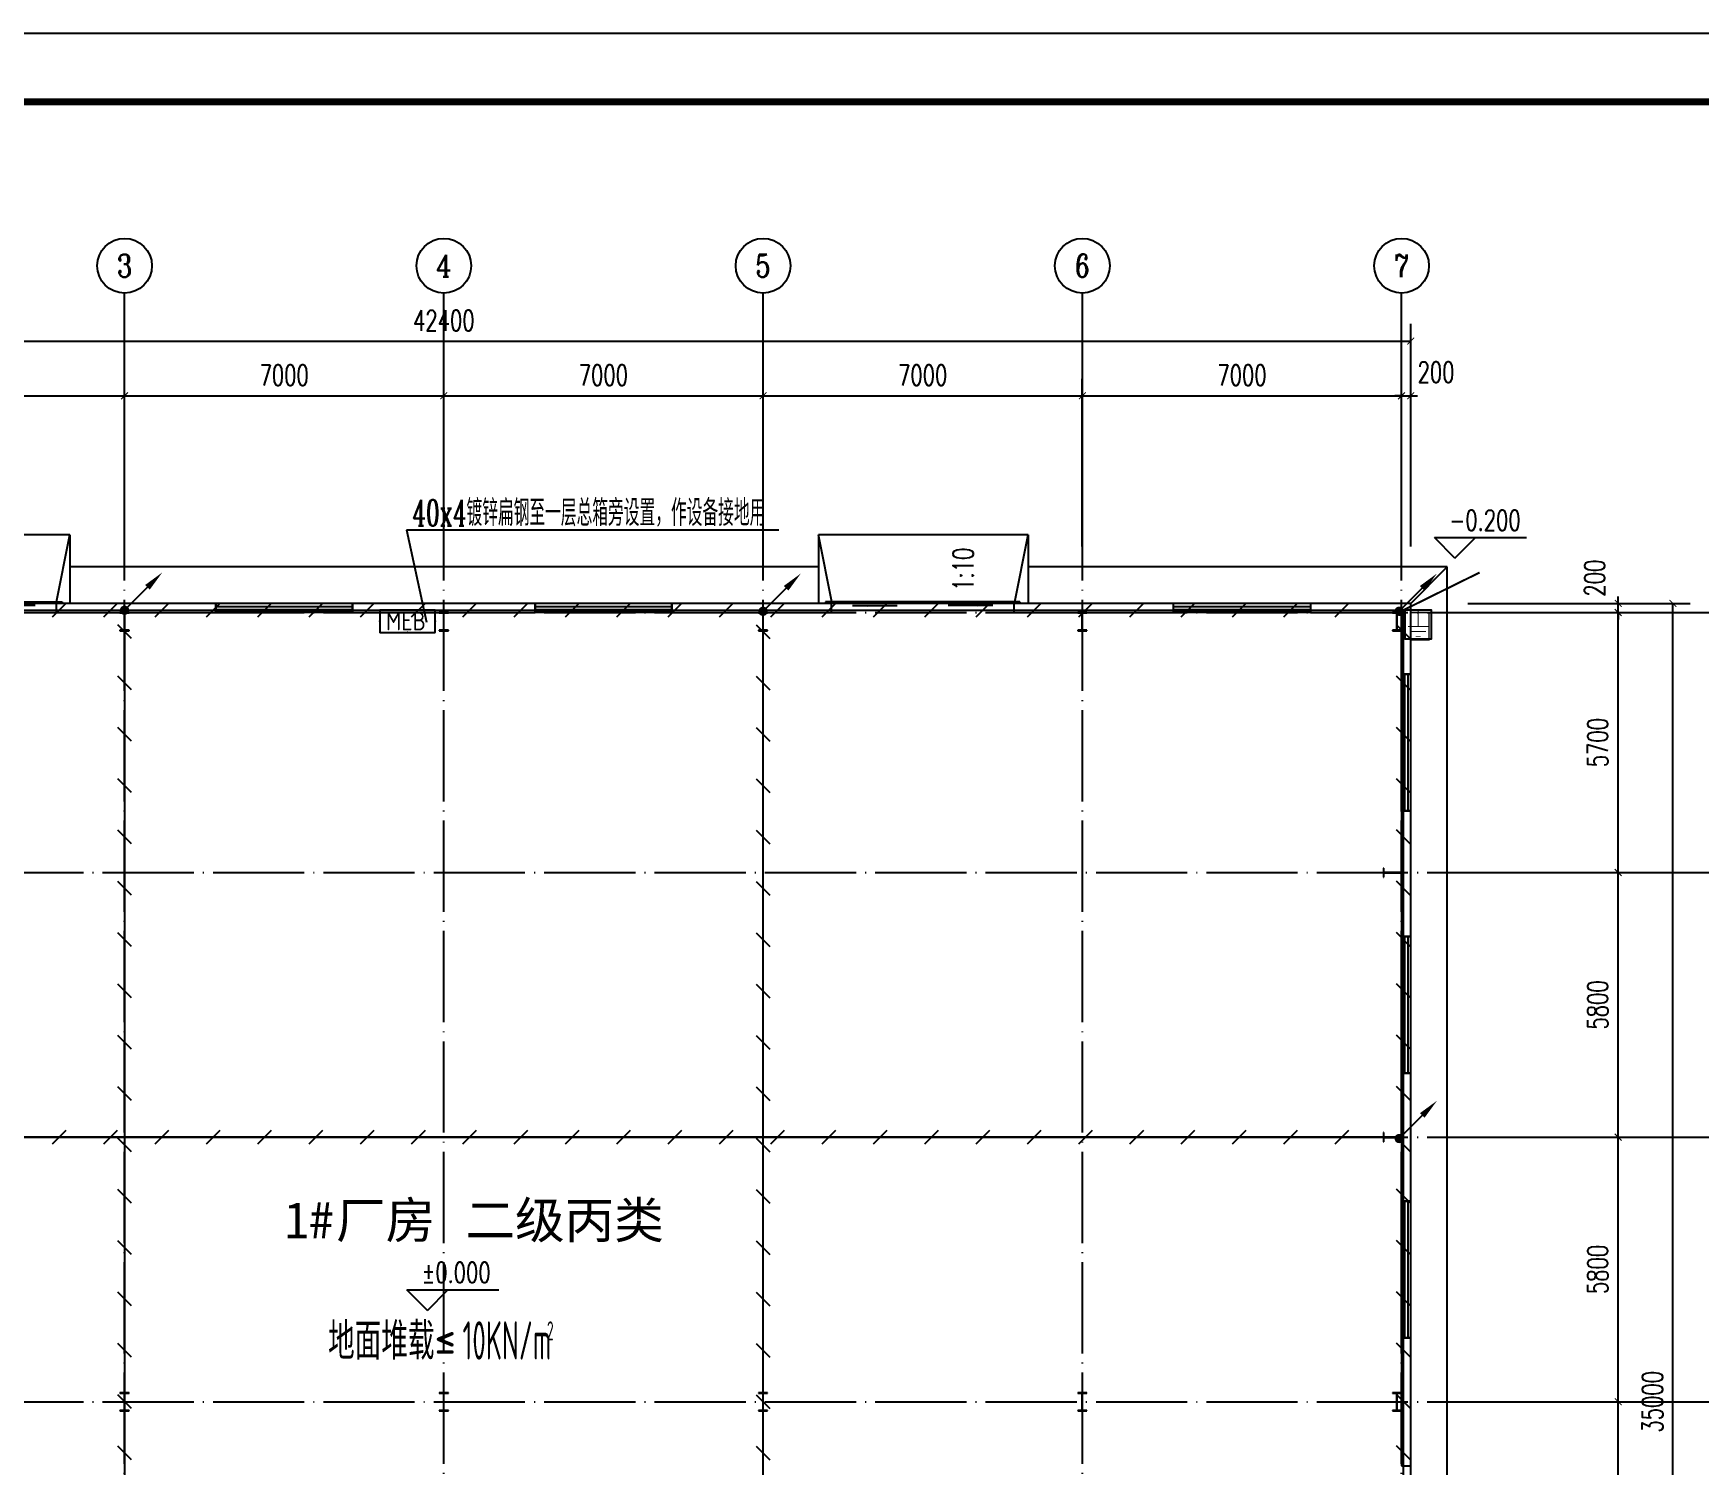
# Model space of a CAD drawing. Extents: x 33088 to 140010, y 13737 to 369010.
# Drawn here: x 67274 to 103810, y 113235 to 144629 of the extents above; entities that cross this region are included whole.
import ezdxf
from ezdxf.enums import TextEntityAlignment as Align

# ---------------------------------------------------------------- set-up
doc = ezdxf.new("R2010")
doc.units = 0
doc.header["$LTSCALE"] = 1000
doc.header["$MEASUREMENT"] = 0
for name, pattern in [('CENTER2', [1.14, 0.75, -0.13, 0.13, -0.13]), ('CONTINOUS', [0]), ('DOTE', [2.42, 2, -0.2, 0.02, -0.2])]:
    doc.linetypes.add(name, pattern=pattern)
doc.layers.get('0').update_dxf_attribs({"linetype": 'CONTINUOUS'})
doc.layers.get('DEFPOINTS').update_dxf_attribs({"linetype": 'CONTINUOUS'})
for name, color, linetype in [('AXIS', 3, 'CONTINUOUS'), ('AXIS_TEXT', 7, 'CONTINUOUS'), ('COLUMN', 99, 'CONTINUOUS'), ('DIM_ELEV', 3, 'CONTINUOUS'), ('DIM_SYMB', 3, 'CONTINUOUS'), ('DOTE', 1, 'DOTE'), ('ELEMENT', 3, 'CONTINUOUS'), ('EQUIP-箱柜', 3, 'CONTINUOUS'), ('GROUND', 2, 'CONTINUOUS'), ('LWIRE', 4, 'CONTINUOUS'), ('PUB_TEXT', 7, 'CONTINUOUS'), ('PUB_TITLE', 4, 'CONTINUOUS'), ('SHTLN', 4, 'CONTINUOUS'), ('STAIR', 2, 'CONTINUOUS'), ('TEL_LEAD', 3, 'CONTINUOUS'), ('WALL', 9, 'CONTINUOUS'), ('WINDOW', 99, 'CONTINUOUS'), ('WIRE-接地', 4, 'CONTINUOUS'), ('WIRE-照明', 1, 'CONTINUOUS')]:
    doc.layers.add(name, color=color, linetype=linetype)
doc.styles.add('_TCH_AXIS', font='COMPLEX', dxfattribs={"bigfont": 'GBCBIG'})
doc.styles.add('_TCH_DIM', font='SIMPLEX', dxfattribs={"bigfont": 'GBCBIG'})
doc.styles.add('_TCH_DYN', font='')
doc.styles.add('COMPLEX', font='COMPLEX')
doc.styles.add('DIM_FONT', font='SIMPLEX', dxfattribs={"width": 0.7, "bigfont": 'GBCBIG'})
doc.styles.get("Standard").update_dxf_attribs({"font": 'gbenor.shx', "bigfont": 'gbcbig.shx'})
doc.styles.add('STY53', font='COMPLEX', dxfattribs={"width": 0.6, "bigfont": 'HZTXT'})
doc.styles.get('_TCH_DYN').set_extended_font_data('SimSun')
doc.dimstyles.new('DIMN150', dxfattribs={"dimscale": 1.5, "dimtxt": 300, "dimasz": 100, "dimexe": 250, "dimexo": 300, "dimgap": 150, "dimtad": 1, "dimdec": 0, "dimzin": 0, "dimtxsty": 'DIM_FONT', "dimblk": 'ARCHTICK', "dimcen": 0.09, "dimclrt": 7, "dimazin": 3, "dimtfac": 1, "dimtdec": 0, "dimtix": 1, "dimtmove": 0, "dimatfit": 3, "dimtolj": 1, "dimtzin": 0})

# ---------------------------------------------------------------- blocks, each defined once
blk = doc.blocks.new('_AXISO')
blk.add_circle((0, 0), 0.5)
at = {"layer": 'AXIS_TEXT', "style": 'COMPLEX', "width": 1.041667}
blk.add_attdef('A', text='', height=0.56, dxfattribs=at).set_placement((-0.25, -0.28), (0.25, -0.28), align=Align.FIT)
blk = doc.blocks.new('_ARCHTICK')
at = {"color": 0, "linetype": 'BYBLOCK', "const_width": 0.15}
blk.add_lwpolyline([(-0.5, -0.5), (0.5, 0.5)], dxfattribs=at)
blk = doc.blocks.new('*D56')
at = {"layer": 'AXIS', "color": 0}
for p, q in [((1861107, 92260), (1861107, 97135)), ((1903507, 92260), (1903507, 97135)), ((1861107, 96760), (1903507, 96760))]:
    blk.add_line(p, q, dxfattribs=at)
at = {"layer": 'DEFPOINTS', "color": 0}
for p in [(1903507, 96760), (1861107, 91810), (1903507, 91810)]:
    blk.add_point(p, dxfattribs=at)
at = {"layer": 'AXIS', "color": 0, "xscale": 150, "yscale": 150, "zscale": 150, "rotation": 180}
blk.add_blockref('_ARCHTICK', (1861107, 96760), dxfattribs=at)
at = {"layer": 'AXIS', "color": 0, "xscale": 150, "yscale": 150, "zscale": 150}
blk.add_blockref('_ARCHTICK', (1903507, 96760), dxfattribs=at)
at = {"layer": 'AXIS', "color": 7, "insert": (1882307, 97210), "char_height": 450, "attachment_point": 5, "style": 'DIM_FONT'}
blk.add_mtext('\\A1;42400', dxfattribs=at)
blk = doc.blocks.new('*D59')
at = {"layer": 'AXIS', "color": 0}
for p, q in [((1868307, 92260), (1868307, 95935)), ((1875307, 92260), (1875307, 95935)), ((1868307, 95560), (1875307, 95560))]:
    blk.add_line(p, q, dxfattribs=at)
at = {"layer": 'DEFPOINTS', "color": 0}
for p in [(1875307, 95560), (1868307, 91810), (1875307, 91810)]:
    blk.add_point(p, dxfattribs=at)
at = {"layer": 'AXIS', "color": 0, "xscale": 150, "yscale": 150, "zscale": 150, "rotation": 180}
blk.add_blockref('_ARCHTICK', (1868307, 95560), dxfattribs=at)
at = {"layer": 'AXIS', "color": 0, "xscale": 150, "yscale": 150, "zscale": 150}
blk.add_blockref('_ARCHTICK', (1875307, 95560), dxfattribs=at)
at = {"layer": 'AXIS', "color": 7, "insert": (1871807, 96010), "char_height": 450, "attachment_point": 5, "style": 'DIM_FONT'}
blk.add_mtext('\\A1;7000', dxfattribs=at)
blk = doc.blocks.new('*D60')
at = {"layer": 'AXIS', "color": 0}
for p, q in [((1875307, 92260), (1875307, 95935)), ((1882307, 92260), (1882307, 95935)), ((1875307, 95560), (1882307, 95560))]:
    blk.add_line(p, q, dxfattribs=at)
at = {"layer": 'DEFPOINTS', "color": 0}
for p in [(1882307, 95560), (1875307, 91810), (1882307, 91810)]:
    blk.add_point(p, dxfattribs=at)
at = {"layer": 'AXIS', "color": 0, "xscale": 150, "yscale": 150, "zscale": 150, "rotation": 180}
blk.add_blockref('_ARCHTICK', (1875307, 95560), dxfattribs=at)
at = {"layer": 'AXIS', "color": 0, "xscale": 150, "yscale": 150, "zscale": 150}
blk.add_blockref('_ARCHTICK', (1882307, 95560), dxfattribs=at)
at = {"layer": 'AXIS', "color": 7, "insert": (1878807, 96010), "char_height": 450, "attachment_point": 5, "style": 'DIM_FONT'}
blk.add_mtext('\\A1;7000', dxfattribs=at)
blk = doc.blocks.new('*D61')
at = {"layer": 'AXIS', "color": 0}
for p, q in [((1882307, 92260), (1882307, 95935)), ((1889307, 92260), (1889307, 95935)), ((1882307, 95560), (1889307, 95560))]:
    blk.add_line(p, q, dxfattribs=at)
at = {"layer": 'DEFPOINTS', "color": 0}
for p in [(1889307, 95560), (1882307, 91810), (1889307, 91810)]:
    blk.add_point(p, dxfattribs=at)
at = {"layer": 'AXIS', "color": 0, "xscale": 150, "yscale": 150, "zscale": 150, "rotation": 180}
blk.add_blockref('_ARCHTICK', (1882307, 95560), dxfattribs=at)
at = {"layer": 'AXIS', "color": 0, "xscale": 150, "yscale": 150, "zscale": 150}
blk.add_blockref('_ARCHTICK', (1889307, 95560), dxfattribs=at)
at = {"layer": 'AXIS', "color": 7, "insert": (1885807, 96010), "char_height": 450, "attachment_point": 5, "style": 'DIM_FONT'}
blk.add_mtext('\\A1;7000', dxfattribs=at)
blk = doc.blocks.new('*D62')
at = {"layer": 'AXIS', "color": 0}
for p, q in [((1889307, 92260), (1889307, 95935)), ((1896307, 92260), (1896307, 95935)), ((1889307, 95560), (1896307, 95560))]:
    blk.add_line(p, q, dxfattribs=at)
at = {"layer": 'DEFPOINTS', "color": 0}
for p in [(1896307, 95560), (1889307, 91810), (1896307, 91810)]:
    blk.add_point(p, dxfattribs=at)
at = {"layer": 'AXIS', "color": 0, "xscale": 150, "yscale": 150, "zscale": 150, "rotation": 180}
blk.add_blockref('_ARCHTICK', (1889307, 95560), dxfattribs=at)
at = {"layer": 'AXIS', "color": 0, "xscale": 150, "yscale": 150, "zscale": 150}
blk.add_blockref('_ARCHTICK', (1896307, 95560), dxfattribs=at)
at = {"layer": 'AXIS', "color": 7, "insert": (1892807, 96010), "char_height": 450, "attachment_point": 5, "style": 'DIM_FONT'}
blk.add_mtext('\\A1;7000', dxfattribs=at)
blk = doc.blocks.new('*D63')
at = {"layer": 'AXIS', "color": 0}
for p, q in [((1896307, 92260), (1896307, 95935)), ((1903307, 92260), (1903307, 95935)), ((1896307, 95560), (1903307, 95560))]:
    blk.add_line(p, q, dxfattribs=at)
at = {"layer": 'DEFPOINTS', "color": 0}
for p in [(1903307, 95560), (1896307, 91810), (1903307, 91810)]:
    blk.add_point(p, dxfattribs=at)
at = {"layer": 'AXIS', "color": 0, "xscale": 150, "yscale": 150, "zscale": 150, "rotation": 180}
blk.add_blockref('_ARCHTICK', (1896307, 95560), dxfattribs=at)
at = {"layer": 'AXIS', "color": 0, "xscale": 150, "yscale": 150, "zscale": 150}
blk.add_blockref('_ARCHTICK', (1903307, 95560), dxfattribs=at)
at = {"layer": 'AXIS', "color": 7, "insert": (1899807, 96010), "char_height": 450, "attachment_point": 5, "style": 'DIM_FONT'}
blk.add_mtext('\\A1;7000', dxfattribs=at)
blk = doc.blocks.new('*D64')
at = {"layer": 'AXIS', "color": 0}
for p, q in [((1903307, 92260), (1903307, 95935)), ((1903507, 92260), (1903507, 95935)), ((1903307, 95560), (1903157, 95560)), ((1903307, 95560), (1903507, 95560)), ((1903507, 95560), (1903657, 95560))]:
    blk.add_line(p, q, dxfattribs=at)
at = {"layer": 'DEFPOINTS', "color": 0}
for p in [(1903507, 95560), (1903307, 91810), (1903507, 91810)]:
    blk.add_point(p, dxfattribs=at)
at = {"layer": 'AXIS', "color": 0, "xscale": 150, "yscale": 150, "zscale": 150}
blk.add_blockref('_ARCHTICK', (1903307, 95560), dxfattribs=at)
at = {"layer": 'AXIS', "color": 0, "xscale": 150, "yscale": 150, "zscale": 150, "rotation": 180}
blk.add_blockref('_ARCHTICK', (1903507, 95560), dxfattribs=at)
at = {"layer": 'AXIS', "color": 7, "insert": (1904062, 96077), "char_height": 450, "attachment_point": 5, "style": 'DIM_FONT'}
blk.add_mtext('\\A1;200', dxfattribs=at)
blk = doc.blocks.new('*D65')
at = {"layer": 'AXIS', "color": 0}
for p, q in [((1904757, 91010), (1909632, 91010)), ((1909257, 56010), (1909257, 91010)), ((1904757, 56010), (1909632, 56010))]:
    blk.add_line(p, q, dxfattribs=at)
at = {"layer": 'DEFPOINTS', "color": 0}
for p in [(1904307, 91010), (1909257, 91010), (1904307, 56010)]:
    blk.add_point(p, dxfattribs=at)
at = {"layer": 'AXIS', "color": 0, "xscale": 150, "yscale": 150, "zscale": 150}
for p, rotation in [((1909257, 91010), 90), ((1909257, 56010), 270)]:
    blk.add_blockref('_ARCHTICK', p, dxfattribs=dict(at, rotation=rotation))
at = {"layer": 'AXIS', "color": 7, "insert": (1908807, 73510), "char_height": 450, "attachment_point": 5, "rotation": 90, "style": 'DIM_FONT'}
blk.add_mtext('\\A1;35000', dxfattribs=at)
blk = doc.blocks.new('*D69')
at = {"layer": 'AXIS', "color": 0}
for p, q in [((1904757, 73510), (1908432, 73510)), ((1908057, 67710), (1908057, 73510)), ((1904757, 67710), (1908432, 67710))]:
    blk.add_line(p, q, dxfattribs=at)
at = {"layer": 'DEFPOINTS', "color": 0}
for p in [(1904307, 73510), (1908057, 73510), (1904307, 67710)]:
    blk.add_point(p, dxfattribs=at)
at = {"layer": 'AXIS', "color": 0, "xscale": 150, "yscale": 150, "zscale": 150}
for p, rotation in [((1908057, 73510), 90), ((1908057, 67710), 270)]:
    blk.add_blockref('_ARCHTICK', p, dxfattribs=dict(at, rotation=rotation))
at = {"layer": 'AXIS', "color": 7, "insert": (1907607, 70610), "char_height": 450, "attachment_point": 5, "rotation": 90, "style": 'DIM_FONT'}
blk.add_mtext('\\A1;5800', dxfattribs=at)
blk = doc.blocks.new('*D70')
at = {"layer": 'AXIS', "color": 0}
for p, q in [((1904757, 79310), (1908432, 79310)), ((1908057, 73510), (1908057, 79310)), ((1904757, 73510), (1908432, 73510))]:
    blk.add_line(p, q, dxfattribs=at)
at = {"layer": 'DEFPOINTS', "color": 0}
for p in [(1904307, 79310), (1908057, 79310), (1904307, 73510)]:
    blk.add_point(p, dxfattribs=at)
at = {"layer": 'AXIS', "color": 0, "xscale": 150, "yscale": 150, "zscale": 150}
for p, rotation in [((1908057, 79310), 90), ((1908057, 73510), 270)]:
    blk.add_blockref('_ARCHTICK', p, dxfattribs=dict(at, rotation=rotation))
at = {"layer": 'AXIS', "color": 7, "insert": (1907607, 76410), "char_height": 450, "attachment_point": 5, "rotation": 90, "style": 'DIM_FONT'}
blk.add_mtext('\\A1;5800', dxfattribs=at)
blk = doc.blocks.new('*D71')
at = {"layer": 'AXIS', "color": 0}
for p, q in [((1904757, 85110), (1908432, 85110)), ((1908057, 79310), (1908057, 85110)), ((1904757, 79310), (1908432, 79310))]:
    blk.add_line(p, q, dxfattribs=at)
at = {"layer": 'DEFPOINTS', "color": 0}
for p in [(1904307, 85110), (1908057, 85110), (1904307, 79310)]:
    blk.add_point(p, dxfattribs=at)
at = {"layer": 'AXIS', "color": 0, "xscale": 150, "yscale": 150, "zscale": 150}
for p, rotation in [((1908057, 85110), 90), ((1908057, 79310), 270)]:
    blk.add_blockref('_ARCHTICK', p, dxfattribs=dict(at, rotation=rotation))
at = {"layer": 'AXIS', "color": 7, "insert": (1907607, 82210), "char_height": 450, "attachment_point": 5, "rotation": 90, "style": 'DIM_FONT'}
blk.add_mtext('\\A1;5800', dxfattribs=at)
blk = doc.blocks.new('*D72')
at = {"layer": 'AXIS', "color": 0}
for p, q in [((1904757, 90810), (1908432, 90810)), ((1908057, 85110), (1908057, 90810)), ((1904757, 85110), (1908432, 85110))]:
    blk.add_line(p, q, dxfattribs=at)
at = {"layer": 'DEFPOINTS', "color": 0}
for p in [(1904307, 90810), (1908057, 90810), (1904307, 85110)]:
    blk.add_point(p, dxfattribs=at)
at = {"layer": 'AXIS', "color": 0, "xscale": 150, "yscale": 150, "zscale": 150}
for p, rotation in [((1908057, 90810), 90), ((1908057, 85110), 270)]:
    blk.add_blockref('_ARCHTICK', p, dxfattribs=dict(at, rotation=rotation))
at = {"layer": 'AXIS', "color": 7, "insert": (1907607, 87960), "char_height": 450, "attachment_point": 5, "rotation": 90, "style": 'DIM_FONT'}
blk.add_mtext('\\A1;5700', dxfattribs=at)
blk = doc.blocks.new('*D73')
at = {"layer": 'AXIS', "color": 0}
for p, q in [((1904757, 91010), (1908432, 91010)), ((1908057, 91010), (1908057, 91160)), ((1908057, 90810), (1908057, 91010)), ((1904757, 90810), (1908432, 90810)), ((1908057, 90810), (1908057, 90660))]:
    blk.add_line(p, q, dxfattribs=at)
at = {"layer": 'DEFPOINTS', "color": 0}
for p in [(1904307, 91010), (1908057, 91010), (1904307, 90810)]:
    blk.add_point(p, dxfattribs=at)
at = {"layer": 'AXIS', "color": 0, "xscale": 150, "yscale": 150, "zscale": 150}
for p, rotation in [((1908057, 91010), 270), ((1908057, 90810), 90)]:
    blk.add_blockref('_ARCHTICK', p, dxfattribs=dict(at, rotation=rotation))
at = {"layer": 'AXIS', "color": 7, "insert": (1907540, 91565), "char_height": 450, "attachment_point": 5, "rotation": 90, "style": 'DIM_FONT'}
blk.add_mtext('\\A1;200', dxfattribs=at)
blk = doc.blocks.new('$WINLIB2D$00000001')
for p, q in [((-0.5, 0.5), (0.5, 0.5)), ((-0.5, 0.5), (-0.5, -0.5)), ((0.5, -0.5), (0.5, 0.5)), ((0.5, 0.167), (-0.5, 0.167)), ((0.5, -0.167), (-0.5, -0.167)), ((-0.5, -0.5), (0.5, -0.5))]:
    blk.add_line(p, q)
blk = doc.blocks.new('$DORLIB2D$00000130')
at = {"color": 0, "linetype": 'CONTINUOUS'}
for p, q in [((-0.5333, 0.6601), (-0.5333, 0.5127)), ((0, 0.6601), (-0.5333, 0.6601)), ((0, 0.5127), (0, 0.6601)), ((0.5333, 0.6601), (0, 0.6601)), ((0.5333, 0.6601), (0.5333, 0.5127)), ((0, 0.5127), (-0.5333, 0.5127)), ((0.5333, 0.5127), (0, 0.5127)), ((-0.3853, 0.2694), (-0.1396, 0.2694)), ((-0.3853, 0.2694), (-0.2999, 0.2144)), ((-0.2999, 0.2144), (-0.2999, 0.2694)), ((0.3853, 0.2694), (0.1396, 0.2694)), ((0.2999, 0.2144), (0.2999, 0.2694)), ((0.3853, 0.2694), (0.2999, 0.2144))]:
    blk.add_line(p, q, dxfattribs=at)
blk = doc.blocks.new('$TELECSYS$00000008')
blk.add_line((0.4, 0.4), (-0.4, -0.4))
blk = doc.blocks.new('$ELEMENT$00000390')
at = {"const_width": 0.0233}
for points in [[(0, 0), (0, -0.375)], [(-0.25, -0.375), (0.25, -0.375)], [(-0.188, -0.5), (0.188, -0.5)], [(-0.062, -0.625), (0.062, -0.625)]]:
    blk.add_lwpolyline(points, dxfattribs=at)
at = {"flags": 9}
blk.add_attdef('S', (0, 0), '', height=0.00000667, dxfattribs=at)
blk = doc.blocks.new('S')
at = {"layer": 'WINDOW', "color": 3}
blk.add_lwpolyline([(-940, 1072), (0, 1072), (0, 0), (-940, 0)], close=True, dxfattribs=at)
at = {"layer": 'ELEMENT', "xscale": 1500, "yscale": 1500, "zscale": 1500}
blk.add_blockref('$ELEMENT$00000390', (-469, 1025), dxfattribs=at)
blk = doc.blocks.new('$TELECSYS$00000079')
for p, q in [((0.7, 0.7), (0, 0)), ((0.104, 0.104), (0.104, 0.104)), ((-0.104, -0.104), (-0.104, -0.104))]:
    blk.add_line(p, q)
at = {"const_width": 0.142}
blk.add_lwpolyline([(-0.071, 0, 1), (0.071, 0, 1)], format="xyb", close=True, dxfattribs=at)
blk.add_solid([(0.63, 0.77), (0.77, 0.63), (1.15, 1.15)])
at = {"width": 0.8, "flags": 9}
blk.add_attdef('A', (0, 0), '', height=0.00002, dxfattribs=at)
blk = doc.blocks.new('$EQUIP$00002700')
for p, q in [((-0.75, 0.6), (-0.75, 0)), ((0.75, 0.6), (-0.75, 0.6)), ((0.75, 0), (0.75, 0.6)), ((-0.75, 0), (0.75, 0))]:
    blk.add_line(p, q)
at = {"const_width": 0.04}
blk.add_lwpolyline([(-0.75, 0.6), (-0.75, 0), (0.75, 0), (0.75, 0.6), (-0.75, 0.6), (-0.75, 0)], dxfattribs=at)
for p in [(0, 0.6), (-0.75, 0.3), (0, 0), (0.75, 0.3)]:
    blk.add_point(p)
at = {"color": 7}
blk.add_attdef('$TEXT$', text='', height=0.5, dxfattribs=at).set_placement((0, 0.3), align=Align.MIDDLE_CENTER)
blk = doc.blocks.new('QW1')
at = {"color": 8, "const_width": 30}
blk.add_lwpolyline([(1903507.3, 90209.9), (1903907.3, 90209.9), (1903907.3, 90809.9), (1903507.3, 90809.9)], dxfattribs=at)
at = {"layer": 'AXIS', "color": 8}
for p, q in [((1875307.3, 91809.9), (1875307.3, 97809.9)), ((1882307.3, 91809.9), (1882307.3, 97809.9)), ((1889307.3, 91809.9), (1889307.3, 97809.9)), ((1896307.3, 91809.9), (1896307.3, 97809.9)), ((1903307.3, 91809.9), (1903307.3, 97809.9)), ((1904307.3, 90809.9), (1910307.3, 90809.9)), ((1904307.3, 85109.9), (1910307.3, 85109.9)), ((1904307.3, 79309.9), (1910307.3, 79309.9)), ((1904307.3, 73509.9), (1910307.3, 73509.9))]:
    blk.add_line(p, q, dxfattribs=at)
at = {"layer": 'COLUMN', "color": 8}
for p, q in [((1875407.3, 90809.9), (1875207.3, 90809.9)), ((1875207.3, 90809.9), (1875207.3, 90799.9)), ((1875207.3, 90799.9), (1875295.1, 90799.9)), ((1875295.1, 90799.9), (1875300.1, 90794.9)), ((1875300.1, 90794.9), (1875300.1, 90424.9)), ((1875306.1, 90794.9), (1875311.1, 90799.9)), ((1875306.1, 90424.9), (1875306.1, 90794.9)), ((1875311.1, 90799.9), (1875407.3, 90799.9)), ((1875407.3, 90799.9), (1875407.3, 90809.9)), ((1882407.3, 90809.9), (1882207.3, 90809.9)), ((1882207.3, 90809.9), (1882207.3, 90799.9)), ((1882207.3, 90799.9), (1882295.1, 90799.9)), ((1882295.1, 90799.9), (1882300.1, 90794.9)), ((1882300.1, 90794.9), (1882300.1, 90424.9)), ((1882306.1, 90794.9), (1882311.1, 90799.9)), ((1882306.1, 90424.9), (1882306.1, 90794.9)), ((1882311.1, 90799.9), (1882407.3, 90799.9)), ((1882407.3, 90799.9), (1882407.3, 90809.9)), ((1889407.3, 90809.9), (1889207.3, 90809.9)), ((1889207.3, 90809.9), (1889207.3, 90799.9)), ((1889207.3, 90799.9), (1889295.1, 90799.9)), ((1889295.1, 90799.9), (1889300.1, 90794.9)), ((1889300.1, 90794.9), (1889300.1, 90424.9)), ((1889306.1, 90794.9), (1889311.1, 90799.9)), ((1889306.1, 90424.9), (1889306.1, 90794.9)), ((1889311.1, 90799.9), (1889407.3, 90799.9)), ((1889407.3, 90799.9), (1889407.3, 90809.9)), ((1896407.3, 90809.9), (1896207.3, 90809.9)), ((1896207.3, 90809.9), (1896207.3, 90799.9)), ((1896207.3, 90799.9), (1896295.1, 90799.9)), ((1896295.1, 90799.9), (1896300.1, 90794.9)), ((1896300.1, 90794.9), (1896300.1, 90424.9)), ((1896306.1, 90794.9), (1896311.1, 90799.9)), ((1896306.1, 90424.9), (1896306.1, 90794.9)), ((1896311.1, 90799.9), (1896407.3, 90799.9)), ((1896407.3, 90799.9), (1896407.3, 90809.9)), ((1903307.3, 90809.9), (1903107.3, 90809.9)), ((1903107.3, 90809.9), (1903107.3, 90799.9)), ((1903107.3, 90799.9), (1903195.1, 90799.9)), ((1903195.1, 90799.9), (1903200.1, 90794.9)), ((1903200.1, 90794.9), (1903200.1, 90424.9)), ((1903206.1, 90794.9), (1903211.1, 90799.9)), ((1903206.1, 90424.9), (1903206.1, 90794.9)), ((1903211.1, 90799.9), (1903307.3, 90799.9)), ((1903307.3, 90799.9), (1903307.3, 90809.9)), ((1875295.1, 90419.9), (1875207.3, 90419.9)), ((1875207.3, 90419.9), (1875207.3, 90409.9)), ((1875207.3, 90409.9), (1875407.3, 90409.9)), ((1875300.1, 90424.9), (1875295.1, 90419.9)), ((1875311.1, 90419.9), (1875306.1, 90424.9)), ((1875407.3, 90419.9), (1875311.1, 90419.9)), ((1875407.3, 90409.9), (1875407.3, 90419.9)), ((1882295.1, 90419.9), (1882207.3, 90419.9)), ((1882207.3, 90419.9), (1882207.3, 90409.9)), ((1882207.3, 90409.9), (1882407.3, 90409.9)), ((1882300.1, 90424.9), (1882295.1, 90419.9)), ((1882311.1, 90419.9), (1882306.1, 90424.9)), ((1882407.3, 90419.9), (1882311.1, 90419.9)), ((1882407.3, 90409.9), (1882407.3, 90419.9)), ((1889295.1, 90419.9), (1889207.3, 90419.9)), ((1889207.3, 90419.9), (1889207.3, 90409.9)), ((1889207.3, 90409.9), (1889407.3, 90409.9)), ((1889300.1, 90424.9), (1889295.1, 90419.9)), ((1889311.1, 90419.9), (1889306.1, 90424.9)), ((1889407.3, 90419.9), (1889311.1, 90419.9)), ((1889407.3, 90409.9), (1889407.3, 90419.9)), ((1896295.1, 90419.9), (1896207.3, 90419.9)), ((1896207.3, 90419.9), (1896207.3, 90409.9)), ((1896207.3, 90409.9), (1896407.3, 90409.9)), ((1896300.1, 90424.9), (1896295.1, 90419.9)), ((1896311.1, 90419.9), (1896306.1, 90424.9)), ((1896407.3, 90419.9), (1896311.1, 90419.9)), ((1896407.3, 90409.9), (1896407.3, 90419.9)), ((1903195.1, 90419.9), (1903107.3, 90419.9)), ((1903107.3, 90419.9), (1903107.3, 90409.9)), ((1903107.3, 90409.9), (1903307.3, 90409.9)), ((1903200.1, 90424.9), (1903195.1, 90419.9)), ((1903211.1, 90419.9), (1903206.1, 90424.9)), ((1903307.3, 90419.9), (1903211.1, 90419.9)), ((1903307.3, 90409.9), (1903307.3, 90419.9)), ((1902917.3, 85209.9), (1902907.3, 85209.9)), ((1902907.3, 85209.9), (1902907.3, 85009.9)), ((1902917.3, 85113.7), (1902917.3, 85209.9)), ((1903307.3, 85209.9), (1903297.3, 85209.9)), ((1903297.3, 85209.9), (1903297.3, 85113.7)), ((1903307.3, 85009.9), (1903307.3, 85209.9)), ((1902907.3, 85009.9), (1902917.3, 85009.9)), ((1902922.3, 85108.7), (1902917.3, 85113.7)), ((1902917.3, 85097.7), (1902922.3, 85102.7)), ((1902917.3, 85009.9), (1902917.3, 85097.7)), ((1903292.3, 85108.7), (1902922.3, 85108.7)), ((1902922.3, 85102.7), (1903292.3, 85102.7)), ((1903297.3, 85113.7), (1903292.3, 85108.7)), ((1903292.3, 85102.7), (1903297.3, 85097.7)), ((1903297.3, 85097.7), (1903297.3, 85009.9)), ((1903297.3, 85009.9), (1903307.3, 85009.9)), ((1902917.3, 79409.9), (1902907.3, 79409.9)), ((1902907.3, 79409.9), (1902907.3, 79209.9)), ((1902917.3, 79313.7), (1902917.3, 79409.9)), ((1902922.3, 79308.7), (1902917.3, 79313.7)), ((1902917.3, 79297.7), (1902922.3, 79302.7)), ((1902917.3, 79209.9), (1902917.3, 79297.7)), ((1903292.3, 79308.7), (1902922.3, 79308.7)), ((1902922.3, 79302.7), (1903292.3, 79302.7)), ((1903297.3, 79313.7), (1903292.3, 79308.7)), ((1903292.3, 79302.7), (1903297.3, 79297.7)), ((1903307.3, 79409.9), (1903297.3, 79409.9)), ((1903297.3, 79409.9), (1903297.3, 79313.7)), ((1903297.3, 79297.7), (1903297.3, 79209.9)), ((1903307.3, 79209.9), (1903307.3, 79409.9)), ((1902907.3, 79209.9), (1902917.3, 79209.9)), ((1903297.3, 79209.9), (1903307.3, 79209.9)), ((1875407.3, 73709.9), (1875207.3, 73709.9)), ((1875207.3, 73709.9), (1875207.3, 73699.9)), ((1875207.3, 73699.9), (1875295.1, 73699.9)), ((1875295.1, 73699.9), (1875300.1, 73694.9)), ((1875300.1, 73694.9), (1875300.1, 73324.9)), ((1875306.1, 73694.9), (1875311.1, 73699.9)), ((1875306.1, 73324.9), (1875306.1, 73694.9)), ((1875311.1, 73699.9), (1875407.3, 73699.9)), ((1875407.3, 73699.9), (1875407.3, 73709.9)), ((1882407.3, 73709.9), (1882207.3, 73709.9)), ((1882207.3, 73709.9), (1882207.3, 73699.9)), ((1882207.3, 73699.9), (1882295.1, 73699.9)), ((1882295.1, 73699.9), (1882300.1, 73694.9)), ((1882300.1, 73694.9), (1882300.1, 73324.9)), ((1882306.1, 73694.9), (1882311.1, 73699.9)), ((1882306.1, 73324.9), (1882306.1, 73694.9)), ((1882311.1, 73699.9), (1882407.3, 73699.9)), ((1882407.3, 73699.9), (1882407.3, 73709.9)), ((1889407.3, 73709.9), (1889207.3, 73709.9)), ((1889207.3, 73709.9), (1889207.3, 73699.9)), ((1889207.3, 73699.9), (1889295.1, 73699.9)), ((1889295.1, 73699.9), (1889300.1, 73694.9)), ((1889300.1, 73694.9), (1889300.1, 73324.9)), ((1889306.1, 73694.9), (1889311.1, 73699.9)), ((1889306.1, 73324.9), (1889306.1, 73694.9)), ((1889311.1, 73699.9), (1889407.3, 73699.9)), ((1889407.3, 73699.9), (1889407.3, 73709.9)), ((1896407.3, 73709.9), (1896207.3, 73709.9)), ((1896207.3, 73709.9), (1896207.3, 73699.9)), ((1896207.3, 73699.9), (1896295.1, 73699.9)), ((1896295.1, 73699.9), (1896300.1, 73694.9)), ((1896300.1, 73694.9), (1896300.1, 73324.9)), ((1896306.1, 73694.9), (1896311.1, 73699.9)), ((1896306.1, 73324.9), (1896306.1, 73694.9)), ((1896311.1, 73699.9), (1896407.3, 73699.9)), ((1896407.3, 73699.9), (1896407.3, 73709.9)), ((1903307.3, 73709.9), (1903107.3, 73709.9)), ((1903107.3, 73709.9), (1903107.3, 73699.9)), ((1903107.3, 73699.9), (1903195.1, 73699.9)), ((1903195.1, 73699.9), (1903200.1, 73694.9)), ((1903200.1, 73694.9), (1903200.1, 73324.9)), ((1903206.1, 73694.9), (1903211.1, 73699.9)), ((1903206.1, 73324.9), (1903206.1, 73694.9)), ((1903211.1, 73699.9), (1903307.3, 73699.9)), ((1903307.3, 73699.9), (1903307.3, 73709.9)), ((1875295.1, 73319.9), (1875207.3, 73319.9)), ((1875207.3, 73319.9), (1875207.3, 73309.9)), ((1875207.3, 73309.9), (1875407.3, 73309.9)), ((1875300.1, 73324.9), (1875295.1, 73319.9)), ((1875311.1, 73319.9), (1875306.1, 73324.9)), ((1875407.3, 73319.9), (1875311.1, 73319.9)), ((1875407.3, 73309.9), (1875407.3, 73319.9)), ((1882295.1, 73319.9), (1882207.3, 73319.9)), ((1882207.3, 73319.9), (1882207.3, 73309.9)), ((1882207.3, 73309.9), (1882407.3, 73309.9)), ((1882300.1, 73324.9), (1882295.1, 73319.9)), ((1882311.1, 73319.9), (1882306.1, 73324.9)), ((1882407.3, 73319.9), (1882311.1, 73319.9)), ((1882407.3, 73309.9), (1882407.3, 73319.9)), ((1889295.1, 73319.9), (1889207.3, 73319.9)), ((1889207.3, 73319.9), (1889207.3, 73309.9)), ((1889207.3, 73309.9), (1889407.3, 73309.9)), ((1889300.1, 73324.9), (1889295.1, 73319.9)), ((1889311.1, 73319.9), (1889306.1, 73324.9)), ((1889407.3, 73319.9), (1889311.1, 73319.9)), ((1889407.3, 73309.9), (1889407.3, 73319.9)), ((1896295.1, 73319.9), (1896207.3, 73319.9)), ((1896207.3, 73319.9), (1896207.3, 73309.9)), ((1896207.3, 73309.9), (1896407.3, 73309.9)), ((1896300.1, 73324.9), (1896295.1, 73319.9)), ((1896311.1, 73319.9), (1896306.1, 73324.9)), ((1896407.3, 73319.9), (1896311.1, 73319.9)), ((1896407.3, 73309.9), (1896407.3, 73319.9)), ((1903195.1, 73319.9), (1903107.3, 73319.9)), ((1903107.3, 73319.9), (1903107.3, 73309.9)), ((1903107.3, 73309.9), (1903307.3, 73309.9)), ((1903200.1, 73324.9), (1903195.1, 73319.9)), ((1903211.1, 73319.9), (1903206.1, 73324.9)), ((1903307.3, 73319.9), (1903211.1, 73319.9)), ((1903307.3, 73309.9), (1903307.3, 73319.9))]:
    blk.add_line(p, q, dxfattribs=at)
at = {"layer": 'DIM_ELEV', "color": 8}
for p, q in [((1904478.1, 92002.3), (1904028.1, 92452.3)), ((1904028.1, 92452.3), (1906047.8, 92452.3)), ((1904478.1, 92002.3), (1904928.1, 92452.3)), ((1881947.3, 75513.9), (1881497.3, 75963.9)), ((1881497.3, 75963.9), (1883517, 75963.9)), ((1881947.3, 75513.9), (1882397.3, 75963.9))]:
    blk.add_line(p, q, dxfattribs=at)
at = {"layer": 'DIM_SYMB', "color": 8}
blk.add_lwpolyline([(1894074.9, 91264.6, 0, 0, 0), (1894074.9, 91771.8, 120, 0, 0), (1894074.9, 92221.8, 0, 0, 0)], format="xyseb", dxfattribs=at)
at = {"layer": 'DOTE', "color": 8}
for p, q in [((1875307.3, 55209.9), (1875307.3, 91809.9)), ((1882307.3, 55209.9), (1882307.3, 91809.9)), ((1889307.3, 55209.9), (1889307.3, 91809.9)), ((1896307.3, 55209.9), (1896307.3, 91809.9)), ((1903307.3, 55209.9), (1903307.3, 91809.9)), ((1860307.3, 90809.9), (1904307.3, 90809.9)), ((1860307.3, 85109.9), (1904307.3, 85109.9)), ((1860307.3, 79309.9), (1904307.3, 79309.9)), ((1860307.3, 73509.9), (1904307.3, 73509.9))]:
    blk.add_line(p, q, dxfattribs=at)
at = {"layer": 'GROUND', "color": 8}
for p, q in [((1890520.3, 91809.9), (1874107.8, 91809.9)), ((1904307.3, 91809.9), (1895120.3, 91809.9)), ((1903507.3, 91009.9), (1904307.3, 91809.9)), ((1904307.3, 55209.9), (1904307.3, 91809.9)), ((1890520.3, 91009.9), (1874107.8, 91009.9)), ((1903507.3, 91009.9), (1895120.3, 91009.9)), ((1903507.3, 56009.9), (1903507.3, 91009.9))]:
    blk.add_line(p, q, dxfattribs=at)
at = {"layer": 'STAIR', "color": 8}
for p, q in [((1874107.8, 92509.9), (1869507.8, 92509.9)), ((1873807.8, 91009.9), (1874107.8, 92509.9)), ((1874107.8, 92509.9), (1874107.8, 91009.9)), ((1895120.3, 92509.9), (1890520.3, 92509.9)), ((1890520.3, 92509.9), (1890520.3, 91009.9)), ((1890820.3, 91009.9), (1890520.3, 92509.9)), ((1894820.3, 91009.9), (1895120.3, 92509.9)), ((1895120.3, 92509.9), (1895120.3, 91009.9)), ((1874107.8, 91009.9), (1869507.8, 91009.9)), ((1895120.3, 91009.9), (1890520.3, 91009.9))]:
    blk.add_line(p, q, dxfattribs=at)
at = {"layer": 'WALL', "color": 8}
for p, q in [((1875305.2, 91009.9), (1873807.8, 91009.9)), ((1873807.8, 91009.9), (1873807.8, 90809.9)), ((1877307.3, 91009.9), (1875305.2, 91009.9)), ((1877307.3, 90809.9), (1877307.3, 91009.9)), ((1882305.2, 91009.9), (1880307.3, 91009.9)), ((1880307.3, 91009.9), (1880307.3, 90809.9)), ((1884307.3, 91009.9), (1882305.2, 91009.9)), ((1884307.3, 90809.9), (1884307.3, 91009.9)), ((1889305.2, 91009.9), (1887307.3, 91009.9)), ((1887307.3, 91009.9), (1887307.3, 90809.9)), ((1890806.8, 91009.9), (1889305.2, 91009.9)), ((1890806.8, 90809.9), (1890806.8, 91009.9)), ((1896305.2, 91009.9), (1894806.8, 91009.9)), ((1894806.8, 91009.9), (1894806.8, 90809.9)), ((1898307.3, 91009.9), (1896305.2, 91009.9)), ((1898307.3, 90809.9), (1898307.3, 91009.9)), ((1903507.3, 91009.9), (1901307.3, 91009.9)), ((1901307.3, 91009.9), (1901307.3, 90809.9)), ((1903507.3, 89459.9), (1903507.3, 91009.9)), ((1873807.8, 90809.9), (1875207.3, 90809.9)), ((1875407.3, 90809.9), (1877307.3, 90809.9)), ((1880307.3, 90809.9), (1882207.3, 90809.9)), ((1882407.3, 90809.9), (1884307.3, 90809.9)), ((1887307.3, 90809.9), (1889207.3, 90809.9)), ((1889407.3, 90809.9), (1890806.8, 90809.9)), ((1894806.8, 90809.9), (1896207.3, 90809.9)), ((1896407.3, 90809.9), (1898307.3, 90809.9)), ((1901307.3, 90809.9), (1903107.3, 90809.9)), ((1903307.3, 90799.9), (1903307.3, 90419.9)), ((1903307.3, 90409.9), (1903307.3, 89459.9)), ((1903307.3, 89459.9), (1903507.3, 89459.9)), ((1903507.3, 86459.9), (1903307.3, 86459.9)), ((1903307.3, 86459.9), (1903307.3, 85209.9)), ((1903507.3, 85107.8), (1903507.3, 86459.9)), ((1903307.3, 85009.9), (1903307.3, 83709.9)), ((1903507.3, 83709.9), (1903507.3, 85107.8)), ((1903307.3, 83709.9), (1903507.3, 83709.9)), ((1903507.3, 80709.9), (1903307.3, 80709.9)), ((1903307.3, 80709.9), (1903307.3, 79409.9)), ((1903507.3, 79307.8), (1903507.3, 80709.9)), ((1903507.3, 77909.9), (1903507.3, 79307.8)), ((1903307.3, 79209.9), (1903307.3, 77909.9)), ((1903307.3, 77909.9), (1903507.3, 77909.9)), ((1903507.3, 74909.9), (1903307.3, 74909.9)), ((1903307.3, 74909.9), (1903307.3, 72109.9)), ((1903507.3, 72109.9), (1903507.3, 74909.9)), ((1903307.3, 72109.9), (1903507.3, 72109.9))]:
    blk.add_line(p, q, dxfattribs=at)
at = {"layer": 'AXIS', "color": 8}
ref = blk.add_blockref('_AXISO', (1875307.3, 98409.9), dxfattribs=dict(at, xscale=1200, yscale=1200, zscale=1200))
ref.add_attrib('A', '3', dxfattribs={"layer": 'AXIS_TEXT', "color": 8, "height": 493.2, "style": '_TCH_AXIS'}).set_placement((1875142.9, 98163.3), (1875471.7, 98163.3), align=Align.FIT)
ref = blk.add_blockref('_AXISO', (1882307.3, 98409.9), dxfattribs=dict(at, xscale=1200, yscale=1200, zscale=1200))
ref.add_attrib('A', '4', dxfattribs={"layer": 'AXIS_TEXT', "color": 8, "height": 480.7, "style": '_TCH_AXIS', "width": 0.9375}).set_placement((1882135.6, 98169.5), (1882479, 98169.5), align=Align.FIT)
ref = blk.add_blockref('_AXISO', (1889307.3, 98409.9), dxfattribs=dict(at, xscale=1200, yscale=1200, zscale=1200))
ref.add_attrib('A', '5', dxfattribs={"layer": 'AXIS_TEXT', "color": 8, "height": 493.2, "style": '_TCH_AXIS'}).set_placement((1889142.9, 98163.3), (1889471.7, 98163.3), align=Align.FIT)
ref = blk.add_blockref('_AXISO', (1896307.3, 98409.9), dxfattribs=dict(at, xscale=1200, yscale=1200, zscale=1200))
ref.add_attrib('A', '6', dxfattribs={"layer": 'AXIS_TEXT', "color": 8, "height": 506.1, "style": '_TCH_AXIS', "width": 0.928571}).set_placement((1896150.6, 98156.8), (1896463.9, 98156.8), align=Align.FIT)
ref = blk.add_blockref('_AXISO', (1903307.3, 98409.9), dxfattribs=dict(at, xscale=1200, yscale=1200, zscale=1200))
ref.add_attrib('A', '7', dxfattribs={"layer": 'AXIS_TEXT', "color": 8, "height": 493.2, "style": '_TCH_AXIS'}).set_placement((1903142.9, 98163.3), (1903471.7, 98163.3), align=Align.FIT)
at = {"layer": 'WINDOW', "color": 8}
for name, p, xscale, yscale, zscale, rotation in [('$DORLIB2D$00000130', (1871807.8, 90909.9), 4000, -200, 4000, 180), ('$WINLIB2D$00000001', (1878807.3, 90909.9), 3000, 200, 3000, 180), ('$WINLIB2D$00000001', (1885807.3, 90909.9), 3000, 200, 3000, 180), ('$DORLIB2D$00000130', (1892806.8, 90909.9), -4000, -200, -4000, 180), ('$WINLIB2D$00000001', (1899807.3, 90909.9), 3000, -200, 3000, 180), ('$WINLIB2D$00000001', (1903407.3, 87959.9), 3000, 200, 3000, 90), ('$WINLIB2D$00000001', (1903407.3, 82209.9), 3000, 200, 3000, 90), ('$WINLIB2D$00000001', (1903407.3, 76409.9), 3000, 200, 3000, 90)]:
    blk.add_blockref(name, p, dxfattribs=dict(at, xscale=xscale, yscale=yscale, zscale=zscale, rotation=rotation))
at = {"layer": 'PUB_TEXT', "color": 7, "style": '_TCH_DIM', "width": 0.705882}
for s, p in [('-0.200', (1904352.8, 92609.8)), ('%%P0.000', (1881822, 76121.4))]:
    blk.add_text(s, height=446.25, dxfattribs=at).set_placement(p)
at = {"layer": 'PUB_TEXT', "color": 8, "style": '_TCH_DIM', "width": 0.705882}
blk.add_text('1:10', height=446.25, rotation=90, dxfattribs=at).set_placement((1893917.4, 91285.7))
at = {"layer": 'PUB_TEXT', "color": 8, "style": '_TCH_DYN'}
for s, p in [('1#', (1878810.4, 77093.9)), ('厂房', (1879944.6, 77093.9)), ('二级丙类', (1882780.1, 77093.9))]:
    blk.add_text(s, height=797.47, dxfattribs=at).set_placement(p)
at = {"layer": 'PUB_TEXT', "color": 8}
blk.add_text('地面堆载≤', height=810.21, dxfattribs=at).set_placement((1879769.5, 74434))
at = {"layer": 'PUB_TEXT', "color": 8, "width": 0.6}
for s, height, p in [('10KN/m', 840, (1882718.5, 74434)), ('2', 420, (1884568.6, 74854))]:
    blk.add_text(s, height=height, dxfattribs=at).set_placement(p)
at = {"layer": 'AXIS', "color": 8}
for p1, p2, distance, picture, middle in [((1861107.3, 91809.9), (1903507.3, 91809.9), 4950, '*D56', (1882307.3, 97209.9)), ((1868307.3, 91809.9), (1875307.3, 91809.9), 3750, '*D59', (1871807.3, 96009.9)), ((1875307.3, 91809.9), (1882307.3, 91809.9), 3750, '*D60', (1878807.3, 96009.9)), ((1882307.3, 91809.9), (1889307.3, 91809.9), 3750, '*D61', (1885807.3, 96009.9)), ((1889307.3, 91809.9), (1896307.3, 91809.9), 3750, '*D62', (1892807.3, 96009.9)), ((1896307.3, 91809.9), (1903307.3, 91809.9), 3750, '*D63', (1899807.3, 96009.9)), ((1904307.3, 56009.9), (1904307.3, 91009.9), -4950, '*D65', (1908807.3, 73509.9)), ((1904307.3, 85109.9), (1904307.3, 90809.9), -3750, '*D72', (1907607.3, 87959.9)), ((1904307.3, 79309.9), (1904307.3, 85109.9), -3750, '*D71', (1907607.3, 82209.9)), ((1904307.3, 73509.9), (1904307.3, 79309.9), -3750, '*D70', (1907607.3, 76409.9)), ((1904307.3, 67709.9), (1904307.3, 73509.9), -3750, '*D69', (1907607.3, 70609.9))]:
    dim = blk.add_aligned_dim(p1=p1, p2=p2, distance=distance, dimstyle='DIMN150', dxfattribs=at)
    dim.commit()
    dim.dimension.update_dxf_attribs({"geometry": picture, "text_midpoint": middle})
for base, p1, p2, angle, picture, middle in [((1903507.3, 95559.9), (1903307.3, 91809.9), (1903507.3, 91809.9), 0, '*D64', (1904062.3, 96077.4)), ((1908057.3, 91009.9), (1904307.3, 90809.9), (1904307.3, 91009.9), 90, '*D73', (1907539.8, 91564.9))]:
    dim = blk.add_linear_dim(base=base, p1=p1, p2=p2, angle=angle, dimstyle='DIMN150', dxfattribs=at)
    dim.commit()
    dim.dimension.update_dxf_attribs({"geometry": picture, "text_midpoint": middle, "dimtype": 161})

msp = doc.modelspace()

# ---------------------------------------------------------------- linework, layer by layer
at = {"layer": 'PUB_TITLE'}
msp.add_lwpolyline([(33293, 81629), (122393, 81629), (122393, 144629), (33293, 144629)], close=True, dxfattribs=at)
at = {"layer": 'PUB_TITLE', "const_width": 150}
msp.add_lwpolyline([(37043, 83129), (120893, 83129), (120893, 143129), (37043, 143129)], close=True, dxfattribs=at)
at = {"layer": 'TEL_LEAD'}
for q in [(83619, 133746), (75897, 131721)]:
    msp.add_line((75454, 133746), q, dxfattribs=at)
at = {"layer": 'WIRE-接地', "linetype": 'CENTER2', "const_width": 45}
for points in [[(98984, 132811), (97310, 131985)], [(55239, 97295), (55239, 131985), (97310, 131985), (97310, 97301), (55237, 97301)], [(69274, 131985), (69274, 97290)], [(83274, 97290), (83274, 131985)], [(55239, 120435), (97310, 120435)]]:
    msp.add_lwpolyline(points, dxfattribs=at)

# ---------------------------------------------------------------- block references
msp.add_blockref('QW1', (-1806033, 41125))
at = {"layer": 'EQUIP-箱柜', "linetype": 'CONTINOUS'}
ref = msp.add_blockref('$EQUIP$00002700', (75475, 131500), dxfattribs=dict(at, xscale=808.7040000001434, yscale=808.7039999997942, zscale=808.704))
ref.add_attrib('$TEXT$', 'MEB', dxfattribs={"layer": '0', "color": 7, "height": 404.4}).set_placement((75443, 131746), align=Align.MIDDLE_CENTER)
at = {"layer": 'LWIRE', "xscale": 720, "yscale": 720, "zscale": 720}
for p in [(69274, 131985), (83274, 131962), (97222, 131962), (97222, 120406)]:
    msp.add_blockref('$TELECSYS$00000079', p, dxfattribs=at)
at = {"layer": 'SHTLN', "xscale": 375, "yscale": 375, "zscale": 375}
for p in [(67837, 131985), (68962, 131985), (70087, 131985), (71212, 131985), (72337, 131985), (73462, 131985), (74587, 131985), (75712, 131985), (76837, 131985), (77962, 131985), (79087, 131985), (80212, 131985), (81337, 131985), (82462, 131985), (83587, 131985), (84712, 131985), (85837, 131985), (86962, 131985), (88087, 131985), (89212, 131985), (90337, 131985), (91462, 131985), (92587, 131985), (93712, 131985), (94837, 131985), (95962, 131985), (67837, 120435), (68962, 120435), (70087, 120435), (71212, 120435), (72337, 120435), (73462, 120435), (74587, 120435), (75712, 120435), (76837, 120435), (77962, 120435), (79087, 120435), (80212, 120435), (81337, 120435), (82462, 120435), (83587, 120435), (84712, 120435), (85837, 120435), (86962, 120435), (88087, 120435), (89212, 120435), (90337, 120435), (91462, 120435), (92587, 120435), (93712, 120435), (94837, 120435), (95962, 120435)]:
    msp.add_blockref('$TELECSYS$00000008', p, dxfattribs=at)
for p, rotation in [((69274, 131513), 270), ((83274, 131512), 90), ((97310, 131518), 270), ((69274, 130388), 270), ((83274, 130387), 90), ((97310, 130393), 270), ((69274, 129263), 270), ((83274, 129262), 90), ((97310, 129268), 270), ((69274, 128138), 270), ((83274, 128137), 90), ((97310, 128143), 270), ((69274, 127013), 270), ((83274, 127012), 90), ((97310, 127018), 270), ((69274, 125888), 270), ((83274, 125887), 90), ((97310, 125893), 270), ((69274, 124763), 270), ((83274, 124762), 90), ((97310, 124768), 270), ((69274, 123638), 270), ((83274, 123637), 90), ((97310, 123643), 270), ((69274, 122513), 270), ((83274, 122512), 90), ((97310, 122518), 270), ((69274, 121388), 270), ((83274, 121387), 90), ((97310, 121393), 270), ((69274, 120263), 270), ((83274, 120262), 90), ((97310, 120268), 270), ((69274, 119138), 270), ((83274, 119137), 90), ((97310, 119143), 270), ((69274, 118013), 270), ((83274, 118012), 90), ((97310, 118018), 270), ((69274, 116888), 270), ((83274, 116887), 90), ((97310, 116893), 270), ((69274, 115763), 270), ((83274, 115762), 90), ((97310, 115768), 270), ((69274, 114638), 270), ((83274, 114637), 90), ((97310, 114643), 270), ((69274, 113513), 270), ((83274, 113512), 90), ((97310, 113518), 270)]:
    msp.add_blockref('$TELECSYS$00000008', p, dxfattribs=dict(at, rotation=rotation))
at = {"layer": 'WIRE-接地', "xscale": 0.5999999940395355, "yscale": 0.5999999935738742, "zscale": 0.5999999936274709}
msp.add_blockref('S', (97919, 131353), dxfattribs=at)

# ---------------------------------------------------------------- texts
at = {"layer": 'WIRE-照明', "color": 3, "linetype": 'CONTINUOUS', "style": 'STY53', "width": 0.6}
msp.add_text('40x4镀锌扁钢至一层总箱旁设置，作设备接地用', height=574.8, dxfattribs=at).set_placement((75589, 133832))

doc.saveas('drawing.dxf')
